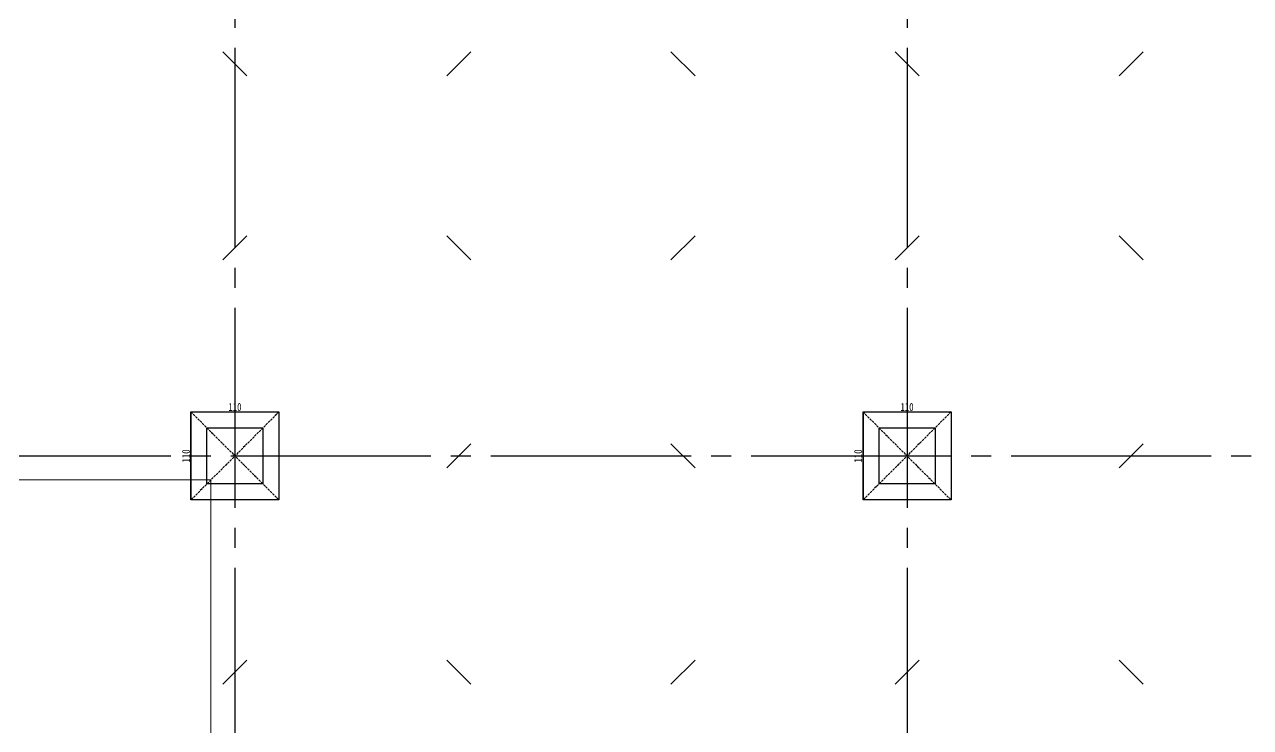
# Model space of a CAD drawing. Extents: x -3080 to 28500, y -1326 to 31609.
# Drawn here: x 9097 to 10629, y 7161 to 8039 of the extents above; entities that cross this region are included whole.
import ezdxf

# ---------------------------------------------------------------- set-up
doc = ezdxf.new("R2010")
doc.units = 0
doc.header["$LTSCALE"] = 100
doc.linetypes.add('X-S-FAB-L05$0$COL-CEN-LIN', pattern=[3.25, 2.5, -0.25, 0.25, -0.25])
doc.linetypes.add('X-S-FAB-L05$0$HIDDEN', pattern=[0.4, 0.3, -0.1])
for name, color, linetype in [('0-xref', 8, 'Continuous'), ('X-S-FAB-L05$0$BEAM', 8, 'Continuous'), ('X-S-FAB-L05$0$BLOCK', 8, 'Continuous'), ('X-S-FAB-L05$0$CCL', 8, 'X-S-FAB-L05$0$COL-CEN-LIN'), ('X-S-FAB-L05$0$COL', 8, 'Continuous'), ('X-S-FAB-L05$0$COL-S', 8, 'Continuous'), ('X-S-FAB-L05$0$S-FNDN', 8, 'Continuous'), ('X-S-FAB-L05$0$S-鋼柱', 8, 'Continuous'), ('X-S-FAB-L05$0$SLAB', 8, 'Continuous')]:
    doc.layers.add(name, color=color, linetype=linetype)
doc.layers.add('X-S-FAB-L05$0$XREF', color=8, linetype='Continuous', lineweight=0)
doc.styles.add('X-S-FAB-L05$0$DIM', font='', dxfattribs={"width": 0.8})
doc.styles.get('X-S-FAB-L05$0$DIM').set_extended_font_data('MingLiU')
doc.dimstyles.new('X-S-FAB-L05$0$JJP_005_defpoint', dxfattribs={"dimtxt": 20, "dimasz": 0.5, "dimexe": 0.5, "dimexo": 0.5, "dimgap": 0.5, "dimtad": 1, "dimdsep": 46, "dimtxsty": 'X-S-FAB-L05$0$DIM', "dimblk": 'X-S-FAB-L05$0$_None', "dimcen": 10, "dimclrd": 256, "dimclre": 256, "dimclrt": 256, "dimadec": 0, "dimazin": 0, "dimtfac": 1, "dimtix": 1, "dimtmove": 2, "dimatfit": 3, "dimldrblk": 'X-S-FAB-L05$0$_None', "dimfxl": 0.5, "dimtolj": 1, "dimtzin": 0, "dimarcsym": 0})

# ---------------------------------------------------------------- blocks, each defined once
blk = doc.blocks.new('*D174')
at = {"layer": 'DefPoints', "lineweight": -2, "transparency": 16777216}
blk.add_line((0, 0), (110, 0), dxfattribs=at)
at = {"layer": 'DefPoints', "color": 0, "transparency": 16777216}
for p in [(0, 0), (110, 0), (110, 0)]:
    blk.add_point(p, dxfattribs=at)
at = {"layer": 'DefPoints', "transparency": 16777216, "insert": (55, 6.1), "char_height": 10, "attachment_point": 5, "style": 'X-S-FAB-L05$0$DIM'}
blk.add_mtext('\\A1;110', dxfattribs=at)
blk = doc.blocks.new('X-S-FAB-L05$0$_None')
blk = doc.blocks.new('*D175')
at = {"layer": 'DefPoints', "lineweight": -2, "transparency": 16777216}
blk.add_line((0, 0), (0, -110), dxfattribs=at)
at = {"layer": 'DefPoints', "color": 0, "transparency": 16777216}
for p in [(0, 0), (0, -110), (0, -110)]:
    blk.add_point(p, dxfattribs=at)
at = {"layer": 'DefPoints', "transparency": 16777216, "insert": (-6.1, -55), "char_height": 10, "attachment_point": 5, "rotation": 90, "style": 'X-S-FAB-L05$0$DIM'}
blk.add_mtext('\\A1;110', dxfattribs=at)
blk = doc.blocks.new('X-S-FAB-L05$0$SC1')
at = {"layer": 'DefPoints'}
blk.add_line((27925, 8342.1), (27955, 8312.1), dxfattribs=at)
blk = doc.blocks.new('X-S-FAB-L05$0$VC(C)')
at = {"layer": 'X-S-FAB-L05$0$S-鋼柱'}
for p in [(-18580, -337.1), (-18020, -337.1), (-17740, -337.1), (-18300, -567.1), (-17460, -567.1), (-18020, -827.1), (-18300, -1097.1), (-17460, -1097.1)]:
    blk.add_blockref('X-S-FAB-L05$0$SC1', p, dxfattribs=at)
at = {"layer": 'X-S-FAB-L05$0$S-鋼柱', "rotation": 90}
for p in [(17967.1, -19950), (18807.1, -19950), (17687.1, -20180), (18247.1, -20180), (18527.1, -20180), (17967.1, -20440), (18807.1, -20440), (17687.1, -20710), (18247.1, -20710), (18527.1, -20710)]:
    blk.add_blockref('X-S-FAB-L05$0$SC1', p, dxfattribs=at)
blk = doc.blocks.new('X-S-FAB-L05$0$板_3_2', base_point=(11935, 9055))
at = {"layer": 'X-S-FAB-L05$0$S-FNDN', "color": 15, "lineweight": 0, "flags": 128}
blk.add_lwpolyline([(11935, 9055), (4350, 9055), (4350, 7470), (9330, 7470), (9330, -55), (11935, -55), (11935, 4530), (11070, 4530), (11070, 5003), (11935, 5003)], close=True, dxfattribs=at)
blk = doc.blocks.new('*U59')
at = {"layer": 'DefPoints', "linetype": 'X-S-FAB-L05$0$HIDDEN', "ltscale": 0.1}
for p, q in [((110, 0), (0, -110)), ((0, 0), (110, -110))]:
    blk.add_line(p, q, dxfattribs=at)
at = {"layer": 'X-S-FAB-L05$0$COL', "ltscale": 0.1}
blk.add_lwpolyline([(0, 0), (110, 0), (110, -110), (0, -110)], close=True, dxfattribs=at)
at = {"layer": 'DefPoints'}
dim = blk.add_linear_dim(base=(0, -110), p1=(0, 0), p2=(0, -110), angle=90, dimstyle='X-S-FAB-L05$0$JJP_005_defpoint', override={"dimtxt": 10}, dxfattribs=at)
dim.commit()
dim.dimension.update_dxf_attribs({"geometry": '*D175', "text_midpoint": (-6.067, -55)})
dim = blk.add_linear_dim(base=(110, 0), p1=(0, 0), p2=(110, 0), dimstyle='X-S-FAB-L05$0$JJP_005_defpoint', override={"dimtxt": 10}, dxfattribs=at)
dim.commit()
dim.dimension.update_dxf_attribs({"geometry": '*D174', "text_midpoint": (55, 6.067)})
blk = doc.blocks.new('X-S-FAB-L05$0$FAB2-L05')
at = {"layer": 'X-S-FAB-L05$0$CCL'}
for p, q in [((-16800, 11005), (-16800, 0)), ((-15960, 11005), (-15960, 0)), ((-26880, 8220), (1210, 8220))]:
    blk.add_line(p, q, dxfattribs=at)
at = {"layer": 'X-S-FAB-L05$0$COL-S'}
for points in [[(-16835, 8255), (-16765, 8255), (-16765, 8185), (-16835, 8185)], [(-15995, 8255), (-15925, 8255), (-15925, 8185), (-15995, 8185)]]:
    blk.add_lwpolyline(points, close=True, dxfattribs=at)
at = {"layer": 'X-S-FAB-L05$0$BEAM'}
for p in [(-16855, 8275), (-16015, 8275)]:
    blk.add_blockref('*U59', p, dxfattribs=at)
blk = doc.blocks.new('X-S-FAB-L05')
at = {"layer": 'X-S-FAB-L05$0$COL-S'}
for points in [[(9325, 7535), (9395, 7535), (9395, 7465), (9325, 7465)], [(10165, 7535), (10235, 7535), (10235, 7465), (10165, 7465)]]:
    blk.add_lwpolyline(points, close=True, dxfattribs=at)
at = {"layer": 'X-S-FAB-L05$0$BEAM'}
for p in [(9305, 7555), (10145, 7555)]:
    blk.add_blockref('*U59', p, dxfattribs=at)
at = {"layer": 'X-S-FAB-L05$0$BLOCK'}
blk.add_blockref('X-S-FAB-L05$0$FAB2-L05', (26160, -720), dxfattribs=at)
at = {"layer": 'X-S-FAB-L05$0$SLAB', "color": 15, "lineweight": 0}
blk.add_blockref('X-S-FAB-L05$0$板_3_2', (11935, 9055), dxfattribs=at)
at = {"layer": 'X-S-FAB-L05$0$XREF'}
blk.add_blockref('X-S-FAB-L05$0$VC(C)', (0, 0), dxfattribs=at)

msp = doc.modelspace()

# ---------------------------------------------------------------- block references
at = {"layer": '0-xref'}
msp.add_blockref('X-S-FAB-L05', (0, 0), dxfattribs=at)

doc.saveas('drawing.dxf')
